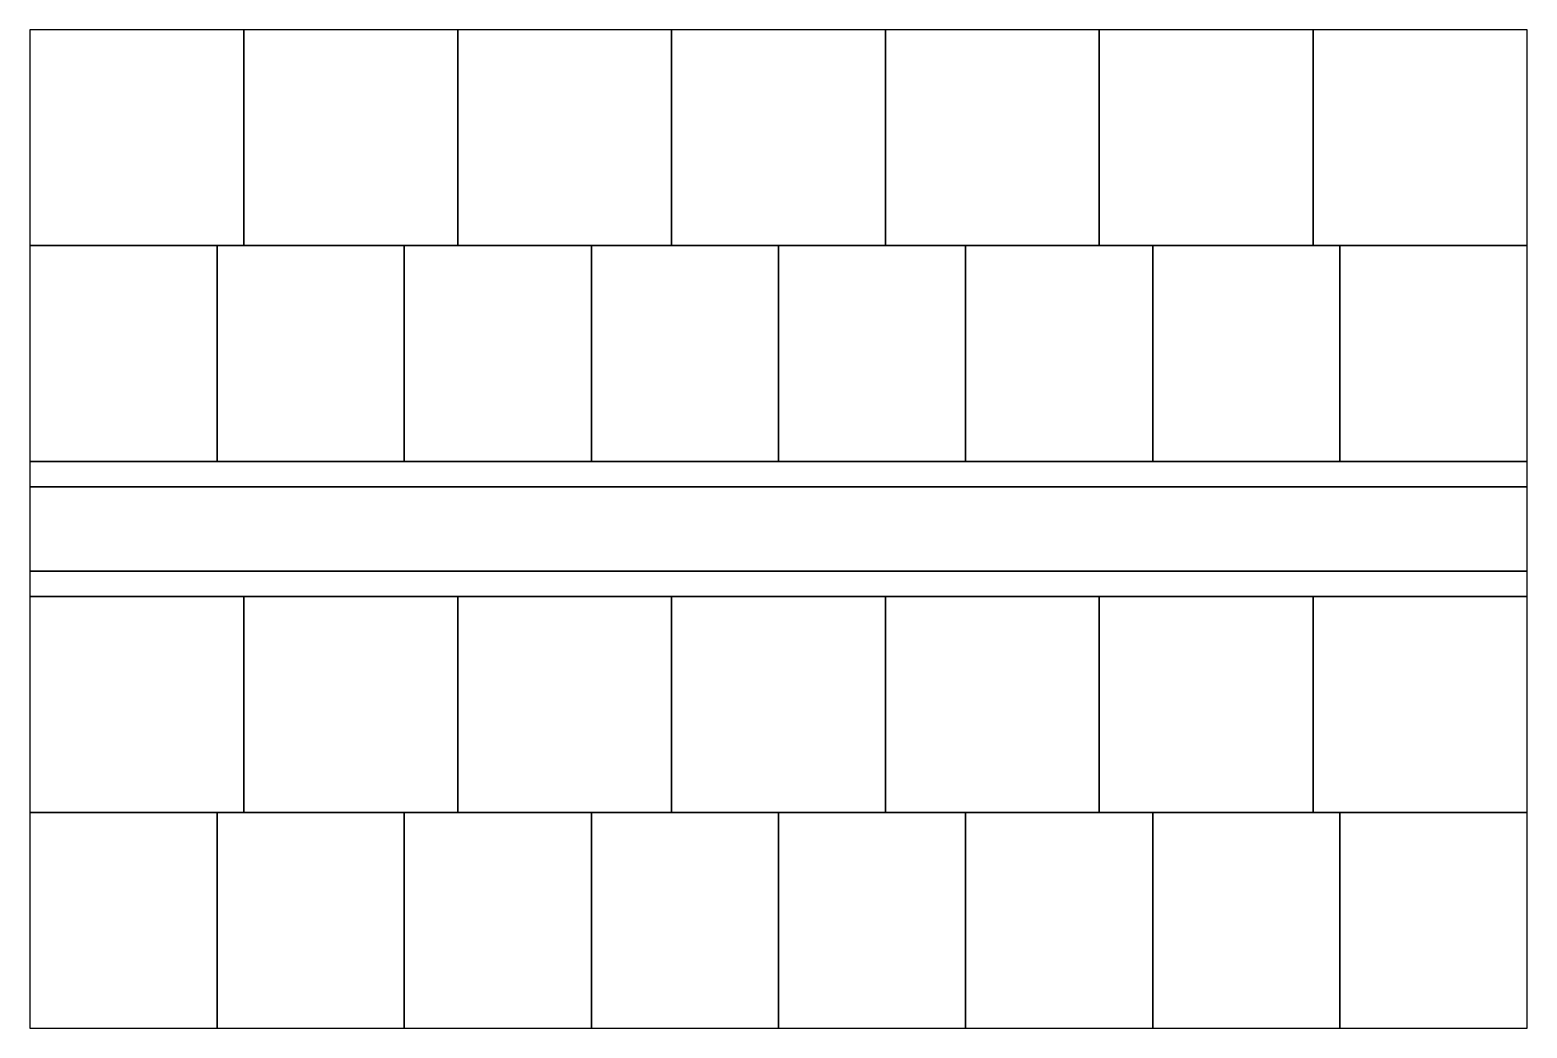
# Model space of a CAD drawing. Extents: x -443 to 443, y -295 to 295.
import ezdxf

# ---------------------------------------------------------------- set-up
doc = ezdxf.new("R2010")
doc.units = 0
for name, color, linetype in [('EASEMENTS', 5, 'CONTINUOUS'), ('LOT_LINES', 3, 'CONTINUOUS'), ('PARCEL', 7, 'CONTINUOUS'), ('ROAD', 1, 'CONTINUOUS')]:
    doc.layers.add(name, color=color, linetype=linetype)

msp = doc.modelspace()

# ---------------------------------------------------------------- linework, layer by layer
at = {"layer": 'EASEMENTS'}
for points in [[(-442.74146, 25), (442.74146, 25), (442.74146, 40), (-442.74146, 40)], [(-442.74146, -40), (442.74146, -40), (442.74146, -25), (-442.74146, -25)]]:
    msp.add_lwpolyline(points, close=True, dxfattribs=at)
at = {"layer": 'LOT_LINES'}
for points in [[(-442.74146, 167.580487), (-316.2439, 167.580487), (-316.2439, 295.160973), (-442.74146, 295.160973)], [(-316.2439, 167.580487), (-189.74634, 167.580487), (-189.74634, 295.160973), (-316.2439, 295.160973)], [(-189.74634, 167.580487), (-63.24878, 167.580487), (-63.24878, 295.160973), (-189.74634, 295.160973)], [(-63.24878, 167.580487), (63.24878, 167.580487), (63.24878, 295.160973), (-63.24878, 295.160973)], [(63.24878, 167.580487), (189.74634, 167.580487), (189.74634, 295.160973), (63.24878, 295.160973)], [(189.74634, 167.580487), (316.2439, 167.580487), (316.2439, 295.160973), (189.74634, 295.160973)], [(316.2439, 167.580487), (442.74146, 167.580487), (442.74146, 295.160973), (316.2439, 295.160973)], [(-442.74146, 40), (-332.056095, 40), (-332.056095, 167.580487), (-442.74146, 167.580487)], [(-332.056095, 40), (-221.37073, 40), (-221.37073, 167.580487), (-332.056095, 167.580487)], [(-221.37073, 40), (-110.685365, 40), (-110.685365, 167.580487), (-221.37073, 167.580487)], [(-110.685365, 40), (0, 40), (0, 167.580487), (-110.685365, 167.580487)], [(0, 40), (110.685365, 40), (110.685365, 167.580487), (0, 167.580487)], [(110.685365, 40), (221.37073, 40), (221.37073, 167.580487), (110.685365, 167.580487)], [(221.37073, 40), (332.056095, 40), (332.056095, 167.580487), (221.37073, 167.580487)], [(332.056095, 40), (442.74146, 40), (442.74146, 167.580487), (332.056095, 167.580487)], [(-442.74146, -167.580487), (-316.2439, -167.580487), (-316.2439, -40), (-442.74146, -40)], [(-316.2439, -167.580487), (-189.74634, -167.580487), (-189.74634, -40), (-316.2439, -40)], [(-189.74634, -167.580487), (-63.24878, -167.580487), (-63.24878, -40), (-189.74634, -40)], [(-63.24878, -167.580487), (63.24878, -167.580487), (63.24878, -40), (-63.24878, -40)], [(63.24878, -167.580487), (189.74634, -167.580487), (189.74634, -40), (63.24878, -40)], [(189.74634, -167.580487), (316.2439, -167.580487), (316.2439, -40), (189.74634, -40)], [(316.2439, -167.580487), (442.74146, -167.580487), (442.74146, -40), (316.2439, -40)], [(-442.74146, -295.160973), (-332.056095, -295.160973), (-332.056095, -167.580487), (-442.74146, -167.580487)], [(-332.056095, -295.160973), (-221.37073, -295.160973), (-221.37073, -167.580487), (-332.056095, -167.580487)], [(-221.37073, -295.160973), (-110.685365, -295.160973), (-110.685365, -167.580487), (-221.37073, -167.580487)], [(-110.685365, -295.160973), (0, -295.160973), (0, -167.580487), (-110.685365, -167.580487)], [(0, -295.160973), (110.685365, -295.160973), (110.685365, -167.580487), (0, -167.580487)], [(110.685365, -295.160973), (221.37073, -295.160973), (221.37073, -167.580487), (110.685365, -167.580487)], [(221.37073, -295.160973), (332.056095, -295.160973), (332.056095, -167.580487), (221.37073, -167.580487)], [(332.056095, -295.160973), (442.74146, -295.160973), (442.74146, -167.580487), (332.056095, -167.580487)]]:
    msp.add_lwpolyline(points, close=True, dxfattribs=at)
at = {"layer": 'PARCEL'}
msp.add_lwpolyline([(-442.74146, -295.160973), (442.74146, -295.160973), (442.74146, 295.160973), (-442.74146, 295.160973)], close=True, dxfattribs=at)
at = {"layer": 'ROAD'}
msp.add_lwpolyline([(-442.74146, -25), (442.74146, -25), (442.74146, 25), (-442.74146, 25)], close=True, dxfattribs=at)

doc.saveas('drawing.dxf')
